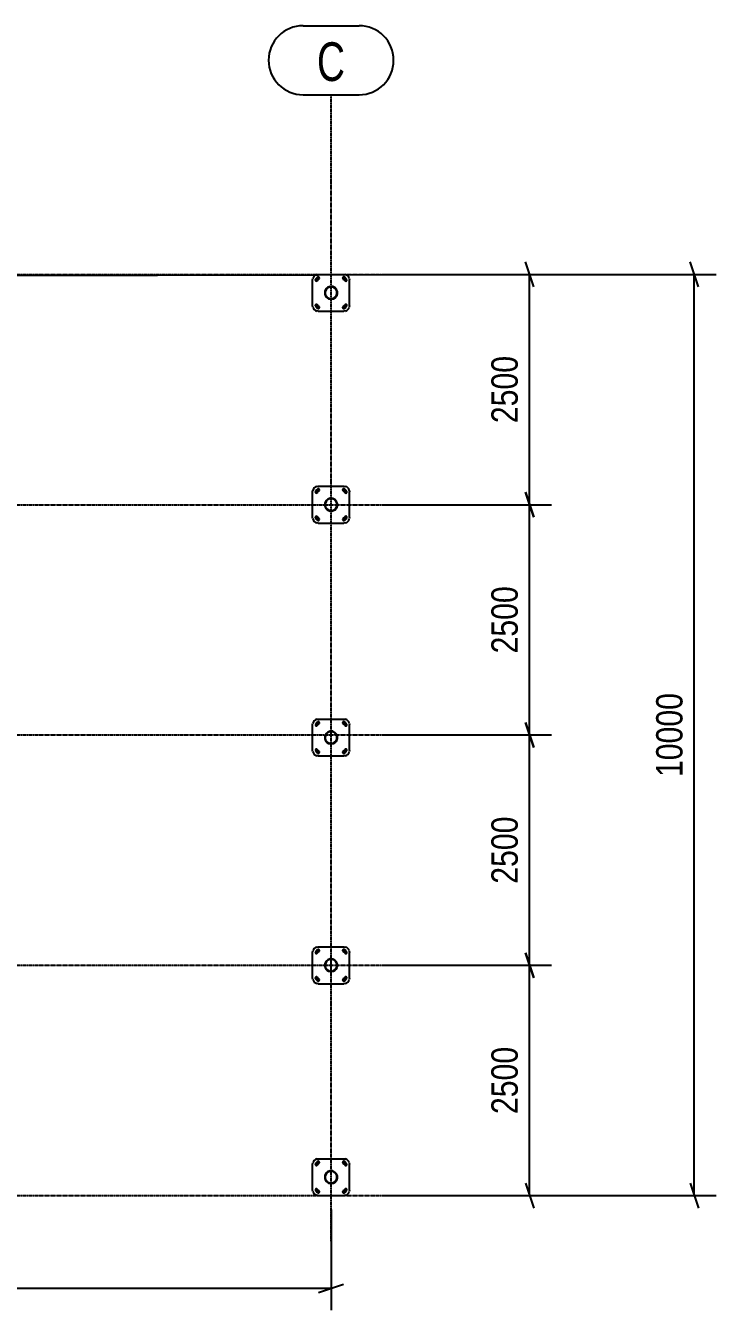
# Model space of a CAD drawing. Header units: millimetres. Extents: x 374 to 117179, y 600 to 17652.
# Drawn here: x 82888 to 90387, y 1538 to 15482 of the extents above; entities that cross this region are included whole.
import ezdxf

# ---------------------------------------------------------------- set-up
doc = ezdxf.new("R2010")
doc.units = ezdxf.units.MM
doc.linetypes.add('DXK_LINE_DOT3', pattern=[5.9187, 2.979, -0.9799, 0.9799, -0.9799])
doc.styles.add('Arial Narrow', font='ARIALN.TTF', dxfattribs={"height": 0.2})
doc.styles.add('romsim', font='', dxfattribs={"height": 0.2})
doc.styles.get('romsim').set_extended_font_data('romsim')

# ---------------------------------------------------------------- blocks, each defined once
blk = doc.blocks.new('Bolt-502061-1519 - 1506')
at = {"color": 7, "linetype": 'Continuous'}
for centre, radius, start, end in [((86054, 3133), 7.25, 18, 198), ((86054, 3133), 7.25, 0, 180), ((86054, 3133), 7.25, 18, 198), ((86054, 3133), 7.25, 0, 180), ((86054, 3133), 7.25, 198, 18), ((86054, 3133), 7.25, 198, 18), ((86054, 3133), 7.25, 180, 0), ((86054, 3133), 7.25, 180, 0), ((86054, 3133), 5, 90, 270), ((86054, 3133), 5, 270, 90), ((86354, 3133), 7.25, 18, 198), ((86354, 3133), 7.25, 0, 180), ((86354, 3133), 7.25, 18, 198), ((86354, 3133), 7.25, 0, 180), ((86354, 3133), 7.25, 198, 18), ((86354, 3133), 7.25, 198, 18), ((86354, 3133), 7.25, 180, 0), ((86354, 3133), 7.25, 180, 0), ((86354, 3133), 5, 90, 270), ((86354, 3133), 5, 270, 90), ((86054, 2833), 7.25, 18, 198), ((86054, 2833), 7.25, 0, 180), ((86054, 2833), 7.25, 18, 198), ((86054, 2833), 7.25, 0, 180), ((86054, 2833), 7.25, 198, 18), ((86054, 2833), 7.25, 198, 18), ((86054, 2833), 7.25, 180, 0), ((86054, 2833), 7.25, 180, 0), ((86054, 2833), 5, 90, 270), ((86054, 2833), 5, 270, 90), ((86354, 2833), 7.25, 18, 198), ((86354, 2833), 7.25, 0, 180), ((86354, 2833), 7.25, 18, 198), ((86354, 2833), 7.25, 0, 180), ((86354, 2833), 7.25, 198, 18), ((86354, 2833), 7.25, 198, 18), ((86354, 2833), 7.25, 180, 0), ((86354, 2833), 7.25, 180, 0), ((86354, 2833), 5, 90, 270), ((86354, 2833), 5, 270, 90)]:
    blk.add_arc(centre, radius, start, end, dxfattribs=at)
blk = doc.blocks.new('Bolt-502061-12976 - 1506')
at = {"color": 7, "linetype": 'Continuous'}
for centre, radius, start, end in [((86054, 5433), 7.25, 18, 198), ((86054, 5433), 7.25, 0, 180), ((86054, 5433), 7.25, 18, 198), ((86054, 5433), 7.25, 0, 180), ((86354, 5433), 7.25, 18, 198), ((86354, 5433), 7.25, 0, 180), ((86354, 5433), 7.25, 18, 198), ((86354, 5433), 7.25, 0, 180), ((86054, 5433), 7.25, 198, 18), ((86054, 5433), 7.25, 198, 18), ((86054, 5433), 7.25, 180, 0), ((86054, 5433), 7.25, 180, 0), ((86054, 5433), 5, 90, 270), ((86054, 5433), 5, 270, 90), ((86354, 5433), 7.25, 198, 18), ((86354, 5433), 7.25, 198, 18), ((86354, 5433), 7.25, 180, 0), ((86354, 5433), 7.25, 180, 0), ((86354, 5433), 5, 90, 270), ((86354, 5433), 5, 270, 90), ((86054, 5133), 7.25, 18, 198), ((86054, 5133), 7.25, 0, 180), ((86054, 5133), 7.25, 18, 198), ((86054, 5133), 7.25, 0, 180), ((86054, 5133), 7.25, 198, 18), ((86054, 5133), 7.25, 198, 18), ((86054, 5133), 7.25, 180, 0), ((86054, 5133), 7.25, 180, 0), ((86054, 5133), 5, 90, 270), ((86054, 5133), 5, 270, 90), ((86354, 5133), 7.25, 18, 198), ((86354, 5133), 7.25, 0, 180), ((86354, 5133), 7.25, 18, 198), ((86354, 5133), 7.25, 0, 180), ((86354, 5133), 7.25, 198, 18), ((86354, 5133), 7.25, 198, 18), ((86354, 5133), 7.25, 180, 0), ((86354, 5133), 7.25, 180, 0), ((86354, 5133), 5, 90, 270), ((86354, 5133), 5, 270, 90)]:
    blk.add_arc(centre, radius, start, end, dxfattribs=at)
blk = doc.blocks.new('Part-502061-1509 - 1506')
at = {"linetype": 'Continuous'}
h = blk.add_hatch(color=96, dxfattribs=at)
h.paths.add_polyline_path([(86274, 2983), (86274, 2993), (86271, 3003), (86268, 3013), (86263, 3021), (86257, 3029), (86250, 3036), (86242, 3042), (86233, 3047), (86224, 3051), (86214, 3053), (86204, 3053), (86194, 3053), (86185, 3051), (86175, 3047), (86167, 3042), (86159, 3036), (86152, 3029), (86146, 3021), (86141, 3013), (86137, 3003), (86135, 2993), (86135, 2983), (86135, 2974), (86137, 2964), (86141, 2954), (86146, 2946), (86152, 2938), (86159, 2931), (86167, 2925), (86175, 2920), (86185, 2916), (86194, 2914), (86204, 2914), (86214, 2914), (86224, 2916), (86233, 2920), (86242, 2925), (86250, 2931), (86257, 2938), (86263, 2946), (86268, 2954), (86271, 2964), (86274, 2974)])
h.paths.add_polyline_path([(86266, 2966), (86262, 2957), (86258, 2949), (86253, 2942), (86246, 2935), (86239, 2930), (86231, 2925), (86222, 2922), (86213, 2920), (86204, 2920), (86195, 2920), (86186, 2922), (86178, 2925), (86170, 2930), (86163, 2935), (86156, 2942), (86151, 2949), (86146, 2957), (86143, 2966), (86141, 2974), (86141, 2983), (86141, 2993), (86143, 3001), (86146, 3010), (86151, 3018), (86156, 3025), (86163, 3032), (86170, 3037), (86178, 3042), (86186, 3045), (86195, 3047), (86204, 3047), (86213, 3047), (86222, 3045), (86231, 3042), (86239, 3037), (86246, 3032), (86253, 3025), (86258, 3018), (86262, 3010), (86266, 3001), (86268, 2993), (86268, 2983), (86268, 2974)])
at = {"color": 7, "linetype": 'Continuous'}
for radius, start, end in [(69.8, 8.1818, 188.1818), (69.8, 188.1818, 8.1818), (63.8, 351.8182, 171.8182), (63.8, 171.8182, 351.8182)]:
    blk.add_arc((86204, 2983), radius, start, end, dxfattribs=at)
blk = doc.blocks.new('Part-502061-1518 - 1506')
at = {"color": 7, "linetype": 'Continuous'}
for p, q in [((86004, 3123), (86006, 3139)), ((86004, 2843), (86004, 3123)), ((86033, 3126), (86032, 3123)), ((86034, 3128), (86033, 3126)), ((86040, 3136), (86034, 3128)), ((86046, 3142), (86040, 3136)), ((86052, 3148), (86046, 3142)), ((86049, 3181), (86064, 3183)), ((86051, 3111), (86053, 3113)), ((86060, 3154), (86052, 3148)), ((86053, 3113), (86055, 3115)), ((86055, 3115), (86059, 3120)), ((86059, 3120), (86063, 3125)), ((86062, 3155), (86060, 3154)), ((86065, 3155), (86062, 3155)), ((86063, 3125), (86068, 3129)), ((86064, 3183), (86344, 3183)), ((86068, 3129), (86073, 3132)), ((86073, 3132), (86075, 3134)), ((86075, 3134), (86077, 3137)), ((86332, 3137), (86333, 3134)), ((86333, 3134), (86336, 3132)), ((86336, 3132), (86341, 3129)), ((86341, 3129), (86346, 3125)), ((86344, 3183), (86360, 3181)), ((86347, 3155), (86344, 3155)), ((86346, 3125), (86350, 3120)), ((86349, 3154), (86347, 3155)), ((86357, 3148), (86349, 3154)), ((86350, 3120), (86353, 3115)), ((86353, 3115), (86355, 3113)), ((86355, 3113), (86358, 3111)), ((86363, 3142), (86357, 3148)), ((86369, 3136), (86363, 3142)), ((86374, 3128), (86369, 3136)), ((86376, 3126), (86374, 3128)), ((86376, 3123), (86376, 3126)), ((86402, 3139), (86404, 3123)), ((86404, 2843), (86404, 3123)), ((86006, 2828), (86004, 2843)), ((86032, 2844), (86033, 2841)), ((86033, 2841), (86034, 2839)), ((86034, 2839), (86040, 2831)), ((86040, 2831), (86046, 2825)), ((86046, 2825), (86052, 2819)), ((86053, 2854), (86051, 2856)), ((86052, 2819), (86060, 2813)), ((86055, 2852), (86053, 2854)), ((86059, 2847), (86055, 2852)), ((86063, 2842), (86059, 2847)), ((86060, 2813), (86062, 2812)), ((86062, 2812), (86065, 2812)), ((86068, 2838), (86063, 2842)), ((86073, 2835), (86068, 2838)), ((86075, 2833), (86073, 2835)), ((86077, 2830), (86075, 2833)), ((86333, 2833), (86332, 2830)), ((86336, 2835), (86333, 2833)), ((86341, 2838), (86336, 2835)), ((86346, 2842), (86341, 2838)), ((86344, 2812), (86347, 2812)), ((86350, 2847), (86346, 2842)), ((86347, 2812), (86349, 2813)), ((86349, 2813), (86357, 2819)), ((86353, 2852), (86350, 2847)), ((86355, 2854), (86353, 2852)), ((86358, 2856), (86355, 2854)), ((86357, 2819), (86363, 2825)), ((86363, 2825), (86369, 2831)), ((86369, 2831), (86374, 2839)), ((86374, 2839), (86376, 2841)), ((86376, 2841), (86376, 2844)), ((86404, 2843), (86402, 2828)), ((86064, 2783), (86049, 2786)), ((86064, 2783), (86344, 2783)), ((86360, 2786), (86344, 2783))]:
    blk.add_line(p, q, dxfattribs=at)
for centre, radius, start, end in [((86064, 3123), 60, 105, 165), ((86045, 3122), 12.5, 174.9991, 299.7726), ((86066, 3143), 12.5, 330.2274, 95.0009), ((86342, 3143), 12.5, 84.9991, 209.7726), ((86364, 3122), 12.5, 240.2274, 5.0009), ((86344, 3123), 60, 15, 75), ((86064, 2843), 60, 195, 255), ((86045, 2845), 12.5, 60.2274, 185.0009), ((86066, 2824), 12.5, 264.9991, 29.7726), ((86342, 2824), 12.5, 150.2274, 275.0009), ((86364, 2845), 12.5, 354.9991, 119.7726), ((86344, 2843), 60, 285, 345)]:
    blk.add_arc(centre, radius, start, end, dxfattribs=at)
blk = doc.blocks.new('Part-502061-1510 - 1506')
at = {"linetype": 'Continuous'}
h = blk.add_hatch(color=96, dxfattribs=at)
h.paths.add_polyline_path([(86274, 7755), (86274, 7765), (86271, 7775), (86268, 7785), (86263, 7793), (86257, 7801), (86250, 7808), (86242, 7814), (86233, 7819), (86224, 7823), (86214, 7825), (86204, 7825), (86194, 7825), (86185, 7823), (86175, 7819), (86167, 7814), (86159, 7808), (86152, 7801), (86146, 7793), (86141, 7785), (86137, 7775), (86135, 7765), (86135, 7755), (86135, 7746), (86137, 7736), (86141, 7726), (86146, 7718), (86152, 7710), (86159, 7703), (86167, 7697), (86175, 7692), (86185, 7688), (86194, 7686), (86204, 7686), (86214, 7686), (86224, 7688), (86233, 7692), (86242, 7697), (86250, 7703), (86257, 7710), (86263, 7718), (86268, 7726), (86271, 7736), (86274, 7746)])
h.paths.add_polyline_path([(86266, 7738), (86262, 7729), (86258, 7721), (86253, 7714), (86246, 7707), (86239, 7702), (86231, 7697), (86222, 7694), (86213, 7692), (86204, 7692), (86195, 7692), (86186, 7694), (86178, 7697), (86170, 7702), (86163, 7707), (86156, 7714), (86151, 7721), (86146, 7729), (86143, 7738), (86141, 7746), (86141, 7755), (86141, 7765), (86143, 7773), (86146, 7782), (86151, 7790), (86156, 7797), (86163, 7804), (86170, 7809), (86178, 7814), (86186, 7817), (86195, 7819), (86204, 7819), (86213, 7819), (86222, 7817), (86231, 7814), (86239, 7809), (86246, 7804), (86253, 7797), (86258, 7790), (86262, 7782), (86266, 7773), (86268, 7765), (86268, 7755), (86268, 7746)])
at = {"color": 7, "linetype": 'Continuous'}
for radius, start, end in [(69.8, 8.1818, 188.1818), (63.8, 351.8182, 171.8182), (69.8, 188.1818, 8.1818), (63.8, 171.8182, 351.8182)]:
    blk.add_arc((86204, 7755), radius, start, end, dxfattribs=at)
blk = doc.blocks.new('Part-502061-12973 - 1506')
at = {"linetype": 'Continuous'}
h = blk.add_hatch(color=96, dxfattribs=at)
h.paths.add_polyline_path([(86274, 5283), (86274, 5293), (86271, 5303), (86268, 5313), (86263, 5321), (86257, 5329), (86250, 5336), (86242, 5342), (86233, 5347), (86224, 5351), (86214, 5353), (86204, 5353), (86194, 5353), (86185, 5351), (86175, 5347), (86167, 5342), (86159, 5336), (86152, 5329), (86146, 5321), (86141, 5313), (86137, 5303), (86135, 5293), (86135, 5283), (86135, 5274), (86137, 5264), (86141, 5254), (86146, 5246), (86152, 5238), (86159, 5231), (86167, 5225), (86175, 5220), (86185, 5216), (86194, 5214), (86204, 5214), (86214, 5214), (86224, 5216), (86233, 5220), (86242, 5225), (86250, 5231), (86257, 5238), (86263, 5246), (86268, 5254), (86271, 5264), (86274, 5274)])
h.paths.add_polyline_path([(86266, 5266), (86262, 5257), (86258, 5249), (86253, 5242), (86246, 5235), (86239, 5230), (86231, 5225), (86222, 5222), (86213, 5220), (86204, 5220), (86195, 5220), (86186, 5222), (86178, 5225), (86170, 5230), (86163, 5235), (86156, 5242), (86151, 5249), (86146, 5257), (86143, 5266), (86141, 5274), (86141, 5283), (86141, 5293), (86143, 5301), (86146, 5310), (86151, 5318), (86156, 5325), (86163, 5332), (86170, 5337), (86178, 5342), (86186, 5345), (86195, 5347), (86204, 5347), (86213, 5347), (86222, 5345), (86231, 5342), (86239, 5337), (86246, 5332), (86253, 5325), (86258, 5318), (86262, 5310), (86266, 5301), (86268, 5293), (86268, 5283), (86268, 5274)])
at = {"color": 7, "linetype": 'Continuous'}
for radius, start, end in [(69.8, 8.1818, 188.1818), (63.8, 351.8182, 171.8182), (69.8, 188.1818, 8.1818), (63.8, 171.8182, 351.8182)]:
    blk.add_arc((86204, 5283), radius, start, end, dxfattribs=at)
blk = doc.blocks.new('GridLine-502061-1537 - 1506')
at = {"color": 246, "linetype": 'Continuous'}
for p, q in [((72137, 5658), (72729, 5658)), ((72137, 4908), (72729, 4908))]:
    blk.add_line(p, q, dxfattribs=at)
at = {"color": 246, "linetype": 'DXK_LINE_DOT3'}
blk.add_line((73104, 5283), (87104, 5283), dxfattribs=at)
at = {"color": 246, "linetype": 'Continuous'}
for centre, start, end in [((72137, 5283), 90, 270), ((72729, 5283), 270, 90)]:
    blk.add_arc(centre, 375, start, end, dxfattribs=at)
at = {"color": 136, "linetype": 'Continuous', "style": 'romsim', "width": 0.75}
blk.add_text('2', height=420, dxfattribs=at).set_placement((72287, 5058))
blk = doc.blocks.new('Part-502061-1521 - 1506')
at = {"color": 7, "linetype": 'Continuous'}
for p, q in [((86049, 7953), (86064, 7955)), ((86064, 7955), (86344, 7955)), ((86344, 7955), (86360, 7953)), ((86004, 7895), (86006, 7911)), ((86004, 7615), (86004, 7895)), ((86033, 7898), (86032, 7895)), ((86034, 7900), (86033, 7898)), ((86040, 7908), (86034, 7900)), ((86046, 7914), (86040, 7908)), ((86052, 7920), (86046, 7914)), ((86051, 7883), (86053, 7885)), ((86060, 7926), (86052, 7920)), ((86053, 7885), (86055, 7887)), ((86055, 7887), (86059, 7892)), ((86059, 7892), (86063, 7897)), ((86062, 7927), (86060, 7926)), ((86065, 7927), (86062, 7927)), ((86063, 7897), (86068, 7901)), ((86068, 7901), (86073, 7904)), ((86073, 7904), (86075, 7906)), ((86075, 7906), (86077, 7909)), ((86332, 7909), (86333, 7906)), ((86333, 7906), (86336, 7904)), ((86336, 7904), (86341, 7901)), ((86341, 7901), (86346, 7897)), ((86347, 7927), (86344, 7927)), ((86346, 7897), (86350, 7892)), ((86349, 7926), (86347, 7927)), ((86357, 7920), (86349, 7926)), ((86350, 7892), (86353, 7887)), ((86353, 7887), (86355, 7885)), ((86355, 7885), (86358, 7883)), ((86363, 7914), (86357, 7920)), ((86369, 7908), (86363, 7914)), ((86374, 7900), (86369, 7908)), ((86376, 7898), (86374, 7900)), ((86376, 7895), (86376, 7898)), ((86402, 7911), (86404, 7895)), ((86404, 7615), (86404, 7895)), ((86006, 7600), (86004, 7615)), ((86032, 7616), (86033, 7613)), ((86033, 7613), (86034, 7611)), ((86034, 7611), (86040, 7603)), ((86040, 7603), (86046, 7597)), ((86046, 7597), (86052, 7591)), ((86064, 7555), (86049, 7558)), ((86053, 7626), (86051, 7628)), ((86052, 7591), (86060, 7585)), ((86055, 7624), (86053, 7626)), ((86059, 7619), (86055, 7624)), ((86063, 7614), (86059, 7619)), ((86060, 7585), (86062, 7584)), ((86062, 7584), (86065, 7584)), ((86068, 7610), (86063, 7614)), ((86064, 7555), (86344, 7555)), ((86073, 7607), (86068, 7610)), ((86075, 7605), (86073, 7607)), ((86077, 7602), (86075, 7605)), ((86333, 7605), (86332, 7602)), ((86336, 7607), (86333, 7605)), ((86341, 7610), (86336, 7607)), ((86346, 7614), (86341, 7610)), ((86344, 7584), (86347, 7584)), ((86360, 7558), (86344, 7555)), ((86350, 7619), (86346, 7614)), ((86347, 7584), (86349, 7585)), ((86349, 7585), (86357, 7591)), ((86353, 7624), (86350, 7619)), ((86355, 7626), (86353, 7624)), ((86358, 7628), (86355, 7626)), ((86357, 7591), (86363, 7597)), ((86363, 7597), (86369, 7603)), ((86369, 7603), (86374, 7611)), ((86374, 7611), (86376, 7613)), ((86376, 7613), (86376, 7616)), ((86404, 7615), (86402, 7600))]:
    blk.add_line(p, q, dxfattribs=at)
for centre, radius, start, end in [((86064, 7895), 60, 105, 165), ((86344, 7895), 60, 15, 75), ((86045, 7894), 12.5, 174.9991, 299.7726), ((86066, 7915), 12.5, 330.2274, 95.0009), ((86342, 7915), 12.5, 84.9991, 209.7726), ((86364, 7894), 12.5, 240.2274, 5.0009), ((86064, 7615), 60, 195, 255), ((86045, 7617), 12.5, 60.2274, 185.0009), ((86066, 7596), 12.5, 264.9991, 29.7726), ((86342, 7596), 12.5, 150.2274, 275.0009), ((86364, 7617), 12.5, 354.9991, 119.7726), ((86344, 7615), 60, 285, 345)]:
    blk.add_arc(centre, radius, start, end, dxfattribs=at)
blk = doc.blocks.new('Part-502061-12979 - 1506')
at = {"color": 7, "linetype": 'Continuous'}
for p, q in [((86049, 10481), (86064, 10483)), ((86064, 10483), (86344, 10483)), ((86344, 10483), (86360, 10481)), ((86004, 10423), (86006, 10439)), ((86004, 10143), (86004, 10423)), ((86033, 10426), (86032, 10423)), ((86034, 10428), (86033, 10426)), ((86040, 10436), (86034, 10428)), ((86046, 10442), (86040, 10436)), ((86052, 10448), (86046, 10442)), ((86051, 10411), (86053, 10413)), ((86060, 10454), (86052, 10448)), ((86053, 10413), (86055, 10415)), ((86055, 10415), (86059, 10420)), ((86059, 10420), (86063, 10425)), ((86062, 10455), (86060, 10454)), ((86065, 10455), (86062, 10455)), ((86063, 10425), (86068, 10429)), ((86068, 10429), (86073, 10432)), ((86073, 10432), (86075, 10434)), ((86075, 10434), (86077, 10437)), ((86332, 10437), (86333, 10434)), ((86333, 10434), (86336, 10432)), ((86336, 10432), (86341, 10429)), ((86341, 10429), (86346, 10425)), ((86347, 10455), (86344, 10455)), ((86346, 10425), (86350, 10420)), ((86349, 10454), (86347, 10455)), ((86357, 10448), (86349, 10454)), ((86350, 10420), (86353, 10415)), ((86353, 10415), (86355, 10413)), ((86355, 10413), (86358, 10411)), ((86363, 10442), (86357, 10448)), ((86369, 10436), (86363, 10442)), ((86374, 10428), (86369, 10436)), ((86376, 10426), (86374, 10428)), ((86376, 10423), (86376, 10426)), ((86402, 10439), (86404, 10423)), ((86404, 10143), (86404, 10423)), ((86006, 10128), (86004, 10143)), ((86032, 10144), (86033, 10141)), ((86033, 10141), (86034, 10139)), ((86034, 10139), (86040, 10131)), ((86040, 10131), (86046, 10125)), ((86046, 10125), (86052, 10119)), ((86064, 10083), (86049, 10086)), ((86053, 10154), (86051, 10156)), ((86052, 10119), (86060, 10113)), ((86055, 10152), (86053, 10154)), ((86059, 10147), (86055, 10152)), ((86063, 10142), (86059, 10147)), ((86060, 10113), (86062, 10112)), ((86062, 10112), (86065, 10112)), ((86068, 10138), (86063, 10142)), ((86064, 10083), (86344, 10083)), ((86073, 10135), (86068, 10138)), ((86075, 10133), (86073, 10135)), ((86077, 10130), (86075, 10133)), ((86333, 10133), (86332, 10130)), ((86336, 10135), (86333, 10133)), ((86341, 10138), (86336, 10135)), ((86346, 10142), (86341, 10138)), ((86344, 10112), (86347, 10112)), ((86360, 10086), (86344, 10083)), ((86350, 10147), (86346, 10142)), ((86347, 10112), (86349, 10113)), ((86349, 10113), (86357, 10119)), ((86353, 10152), (86350, 10147)), ((86355, 10154), (86353, 10152)), ((86358, 10156), (86355, 10154)), ((86357, 10119), (86363, 10125)), ((86363, 10125), (86369, 10131)), ((86369, 10131), (86374, 10139)), ((86374, 10139), (86376, 10141)), ((86376, 10141), (86376, 10144)), ((86404, 10143), (86402, 10128))]:
    blk.add_line(p, q, dxfattribs=at)
for centre, radius, start, end in [((86064, 10423), 60, 105, 165), ((86344, 10423), 60, 15, 75), ((86045, 10422), 12.5, 174.9991, 299.7726), ((86066, 10443), 12.5, 330.2274, 95.0009), ((86342, 10443), 12.5, 84.9991, 209.7726), ((86364, 10422), 12.5, 240.2274, 5.0009), ((86064, 10143), 60, 195, 255), ((86045, 10145), 12.5, 60.2274, 185.0009), ((86066, 10124), 12.5, 264.9991, 29.7726), ((86342, 10124), 12.5, 150.2274, 275.0009), ((86364, 10145), 12.5, 354.9991, 119.7726), ((86344, 10143), 60, 285, 345)]:
    blk.add_arc(centre, radius, start, end, dxfattribs=at)
blk = doc.blocks.new('Bolt-502061-1522 - 1506')
at = {"color": 7, "linetype": 'Continuous'}
for centre, radius, start, end in [((86054, 7905), 7.25, 18, 198), ((86054, 7905), 7.25, 0, 180), ((86054, 7905), 7.25, 18, 198), ((86054, 7905), 7.25, 0, 180), ((86054, 7905), 7.25, 198, 18), ((86054, 7905), 7.25, 198, 18), ((86054, 7905), 7.25, 180, 0), ((86054, 7905), 7.25, 180, 0), ((86054, 7905), 5, 90, 270), ((86054, 7905), 5, 270, 90), ((86354, 7905), 7.25, 18, 198), ((86354, 7905), 7.25, 0, 180), ((86354, 7905), 7.25, 18, 198), ((86354, 7905), 7.25, 0, 180), ((86354, 7905), 7.25, 198, 18), ((86354, 7905), 7.25, 198, 18), ((86354, 7905), 7.25, 180, 0), ((86354, 7905), 7.25, 180, 0), ((86354, 7905), 5, 90, 270), ((86354, 7905), 5, 270, 90), ((86054, 7605), 7.25, 18, 198), ((86054, 7605), 7.25, 0, 180), ((86054, 7605), 7.25, 18, 198), ((86054, 7605), 7.25, 0, 180), ((86054, 7605), 7.25, 198, 18), ((86054, 7605), 7.25, 198, 18), ((86054, 7605), 7.25, 180, 0), ((86054, 7605), 7.25, 180, 0), ((86054, 7605), 5, 90, 270), ((86054, 7605), 5, 270, 90), ((86354, 7605), 7.25, 18, 198), ((86354, 7605), 7.25, 0, 180), ((86354, 7605), 7.25, 18, 198), ((86354, 7605), 7.25, 0, 180), ((86354, 7605), 7.25, 198, 18), ((86354, 7605), 7.25, 198, 18), ((86354, 7605), 7.25, 180, 0), ((86354, 7605), 7.25, 180, 0), ((86354, 7605), 5, 90, 270), ((86354, 7605), 5, 270, 90)]:
    blk.add_arc(centre, radius, start, end, dxfattribs=at)
blk = doc.blocks.new('Part-502061-1524 - 1506')
at = {"linetype": 'Continuous'}
h = blk.add_hatch(color=96, dxfattribs=at)
h.paths.add_polyline_path([(86274, 12583), (86274, 12593), (86271, 12603), (86268, 12613), (86263, 12621), (86257, 12629), (86250, 12636), (86242, 12642), (86233, 12647), (86224, 12651), (86214, 12653), (86204, 12653), (86194, 12653), (86185, 12651), (86175, 12647), (86167, 12642), (86159, 12636), (86152, 12629), (86146, 12621), (86141, 12613), (86137, 12603), (86135, 12593), (86135, 12583), (86135, 12574), (86137, 12564), (86141, 12554), (86146, 12546), (86152, 12538), (86159, 12531), (86167, 12525), (86175, 12520), (86185, 12516), (86194, 12514), (86204, 12514), (86214, 12514), (86224, 12516), (86233, 12520), (86242, 12525), (86250, 12531), (86257, 12538), (86263, 12546), (86268, 12554), (86271, 12564), (86274, 12574)])
h.paths.add_polyline_path([(86266, 12566), (86262, 12557), (86258, 12549), (86253, 12542), (86246, 12535), (86239, 12530), (86231, 12525), (86222, 12522), (86213, 12520), (86204, 12520), (86195, 12520), (86186, 12522), (86178, 12525), (86170, 12530), (86163, 12535), (86156, 12542), (86151, 12549), (86146, 12557), (86143, 12566), (86141, 12574), (86141, 12583), (86141, 12593), (86143, 12601), (86146, 12610), (86151, 12618), (86156, 12625), (86163, 12632), (86170, 12637), (86178, 12642), (86186, 12645), (86195, 12647), (86204, 12647), (86213, 12647), (86222, 12645), (86231, 12642), (86239, 12637), (86246, 12632), (86253, 12625), (86258, 12618), (86262, 12610), (86266, 12601), (86268, 12593), (86268, 12583), (86268, 12574)])
at = {"color": 7, "linetype": 'Continuous'}
for radius, start, end in [(69.8, 8.1818, 188.1818), (69.8, 188.1818, 8.1818), (63.8, 351.8182, 171.8182), (63.8, 171.8182, 351.8182)]:
    blk.add_arc((86204, 12583), radius, start, end, dxfattribs=at)
blk = doc.blocks.new('Bolt-502061-12980 - 1506')
at = {"color": 7, "linetype": 'Continuous'}
for centre, radius, start, end in [((86054, 10433), 7.25, 18, 198), ((86054, 10433), 7.25, 0, 180), ((86054, 10433), 7.25, 18, 198), ((86054, 10433), 7.25, 0, 180), ((86054, 10433), 7.25, 198, 18), ((86054, 10433), 7.25, 198, 18), ((86054, 10433), 7.25, 180, 0), ((86054, 10433), 7.25, 180, 0), ((86054, 10433), 5, 90, 270), ((86054, 10433), 5, 270, 90), ((86354, 10433), 7.25, 18, 198), ((86354, 10433), 7.25, 0, 180), ((86354, 10433), 7.25, 18, 198), ((86354, 10433), 7.25, 0, 180), ((86354, 10433), 7.25, 198, 18), ((86354, 10433), 7.25, 198, 18), ((86354, 10433), 7.25, 180, 0), ((86354, 10433), 7.25, 180, 0), ((86354, 10433), 5, 90, 270), ((86354, 10433), 5, 270, 90), ((86054, 10133), 7.25, 18, 198), ((86054, 10133), 7.25, 0, 180), ((86054, 10133), 7.25, 18, 198), ((86054, 10133), 7.25, 0, 180), ((86054, 10133), 7.25, 198, 18), ((86054, 10133), 7.25, 198, 18), ((86054, 10133), 7.25, 180, 0), ((86054, 10133), 7.25, 180, 0), ((86054, 10133), 5, 90, 270), ((86054, 10133), 5, 270, 90), ((86354, 10133), 7.25, 18, 198), ((86354, 10133), 7.25, 0, 180), ((86354, 10133), 7.25, 18, 198), ((86354, 10133), 7.25, 0, 180), ((86354, 10133), 7.25, 198, 18), ((86354, 10133), 7.25, 198, 18), ((86354, 10133), 7.25, 180, 0), ((86354, 10133), 7.25, 180, 0), ((86354, 10133), 5, 90, 270), ((86354, 10133), 5, 270, 90)]:
    blk.add_arc(centre, radius, start, end, dxfattribs=at)
blk = doc.blocks.new('Part-502061-1529 - 1506')
at = {"color": 7, "linetype": 'Continuous'}
for p, q in [((86004, 12723), (86006, 12739)), ((86004, 12443), (86004, 12723)), ((86033, 12726), (86032, 12723)), ((86034, 12728), (86033, 12726)), ((86040, 12736), (86034, 12728)), ((86046, 12742), (86040, 12736)), ((86052, 12748), (86046, 12742)), ((86049, 12781), (86064, 12783)), ((86051, 12711), (86053, 12713)), ((86060, 12754), (86052, 12748)), ((86053, 12713), (86055, 12715)), ((86055, 12715), (86059, 12720)), ((86059, 12720), (86063, 12725)), ((86062, 12755), (86060, 12754)), ((86065, 12755), (86062, 12755)), ((86063, 12725), (86068, 12729)), ((86064, 12783), (86344, 12783)), ((86068, 12729), (86073, 12732)), ((86073, 12732), (86075, 12734)), ((86075, 12734), (86077, 12737)), ((86332, 12737), (86333, 12734)), ((86333, 12734), (86336, 12732)), ((86336, 12732), (86341, 12729)), ((86341, 12729), (86346, 12725)), ((86344, 12783), (86360, 12781)), ((86347, 12755), (86344, 12755)), ((86346, 12725), (86350, 12720)), ((86349, 12754), (86347, 12755)), ((86357, 12748), (86349, 12754)), ((86350, 12720), (86353, 12715)), ((86353, 12715), (86355, 12713)), ((86355, 12713), (86358, 12711)), ((86363, 12742), (86357, 12748)), ((86369, 12736), (86363, 12742)), ((86374, 12728), (86369, 12736)), ((86376, 12726), (86374, 12728)), ((86376, 12723), (86376, 12726)), ((86402, 12739), (86404, 12723)), ((86404, 12443), (86404, 12723)), ((86006, 12428), (86004, 12443)), ((86032, 12444), (86033, 12441)), ((86033, 12441), (86034, 12439)), ((86034, 12439), (86040, 12431)), ((86040, 12431), (86046, 12425)), ((86046, 12425), (86052, 12419)), ((86053, 12454), (86051, 12456)), ((86052, 12419), (86060, 12413)), ((86055, 12452), (86053, 12454)), ((86059, 12447), (86055, 12452)), ((86063, 12442), (86059, 12447)), ((86060, 12413), (86062, 12412)), ((86062, 12412), (86065, 12412)), ((86068, 12438), (86063, 12442)), ((86073, 12435), (86068, 12438)), ((86075, 12433), (86073, 12435)), ((86077, 12430), (86075, 12433)), ((86333, 12433), (86332, 12430)), ((86336, 12435), (86333, 12433)), ((86341, 12438), (86336, 12435)), ((86346, 12442), (86341, 12438)), ((86344, 12412), (86347, 12412)), ((86350, 12447), (86346, 12442)), ((86347, 12412), (86349, 12413)), ((86349, 12413), (86357, 12419)), ((86353, 12452), (86350, 12447)), ((86355, 12454), (86353, 12452)), ((86358, 12456), (86355, 12454)), ((86357, 12419), (86363, 12425)), ((86363, 12425), (86369, 12431)), ((86369, 12431), (86374, 12439)), ((86374, 12439), (86376, 12441)), ((86376, 12441), (86376, 12444)), ((86404, 12443), (86402, 12428)), ((86064, 12383), (86049, 12386)), ((86064, 12383), (86344, 12383)), ((86360, 12386), (86344, 12383))]:
    blk.add_line(p, q, dxfattribs=at)
for centre, radius, start, end in [((86064, 12723), 60, 105, 165), ((86045, 12722), 12.5, 174.9991, 299.7726), ((86066, 12743), 12.5, 330.2274, 95.0009), ((86342, 12743), 12.5, 84.9991, 209.7726), ((86364, 12722), 12.5, 240.2274, 5.0009), ((86344, 12723), 60, 15, 75), ((86064, 12443), 60, 195, 255), ((86045, 12445), 12.5, 60.2274, 185.0009), ((86066, 12424), 12.5, 264.9991, 29.7726), ((86342, 12424), 12.5, 150.2274, 275.0009), ((86364, 12445), 12.5, 354.9991, 119.7726), ((86344, 12443), 60, 285, 345)]:
    blk.add_arc(centre, radius, start, end, dxfattribs=at)
blk = doc.blocks.new('Bolt-502061-1530 - 1506')
at = {"color": 7, "linetype": 'Continuous'}
for centre, radius, start, end in [((86054, 12733), 7.25, 18, 198), ((86054, 12733), 7.25, 0, 180), ((86054, 12733), 7.25, 18, 198), ((86054, 12733), 7.25, 0, 180), ((86054, 12733), 7.25, 198, 18), ((86054, 12733), 7.25, 198, 18), ((86054, 12733), 7.25, 180, 0), ((86054, 12733), 7.25, 180, 0), ((86054, 12733), 5, 90, 270), ((86054, 12733), 5, 270, 90), ((86354, 12733), 7.25, 18, 198), ((86354, 12733), 7.25, 0, 180), ((86354, 12733), 7.25, 18, 198), ((86354, 12733), 7.25, 0, 180), ((86354, 12733), 7.25, 198, 18), ((86354, 12733), 7.25, 198, 18), ((86354, 12733), 7.25, 180, 0), ((86354, 12733), 7.25, 180, 0), ((86354, 12733), 5, 90, 270), ((86354, 12733), 5, 270, 90), ((86054, 12433), 7.25, 18, 198), ((86054, 12433), 7.25, 0, 180), ((86054, 12433), 7.25, 18, 198), ((86054, 12433), 7.25, 0, 180), ((86054, 12433), 7.25, 198, 18), ((86054, 12433), 7.25, 198, 18), ((86054, 12433), 7.25, 180, 0), ((86054, 12433), 7.25, 180, 0), ((86054, 12433), 5, 90, 270), ((86054, 12433), 5, 270, 90), ((86354, 12433), 7.25, 18, 198), ((86354, 12433), 7.25, 0, 180), ((86354, 12433), 7.25, 18, 198), ((86354, 12433), 7.25, 0, 180), ((86354, 12433), 7.25, 198, 18), ((86354, 12433), 7.25, 198, 18), ((86354, 12433), 7.25, 180, 0), ((86354, 12433), 7.25, 180, 0), ((86354, 12433), 5, 90, 270), ((86354, 12433), 5, 270, 90)]:
    blk.add_arc(centre, radius, start, end, dxfattribs=at)
blk = doc.blocks.new('GridLine-502061-1534 - 1506')
at = {"color": 246, "linetype": 'Continuous'}
for p, q in [((85901, 15482), (86508, 15482)), ((85901, 14732), (86508, 14732))]:
    blk.add_line(p, q, dxfattribs=at)
at = {"color": 246, "linetype": 'DXK_LINE_DOT3'}
blk.add_line((86204, 2283), (86204, 14732), dxfattribs=at)
at = {"color": 246, "linetype": 'Continuous'}
for centre, start, end in [((85901, 15107), 90, 270), ((86508, 15107), 270, 90)]:
    blk.add_arc(centre, 375, start, end, dxfattribs=at)
at = {"color": 136, "linetype": 'Continuous', "style": 'romsim', "width": 0.75}
blk.add_text('C', height=420, dxfattribs=at).set_placement((86051, 14882))
blk = doc.blocks.new('GridLine-502061-1536 - 1506')
at = {"color": 246, "linetype": 'Continuous'}
for p, q in [((72137, 3158), (72729, 3158)), ((72137, 2408), (72729, 2408))]:
    blk.add_line(p, q, dxfattribs=at)
at = {"color": 246, "linetype": 'DXK_LINE_DOT3'}
blk.add_line((73104, 2783), (87104, 2783), dxfattribs=at)
at = {"color": 246, "linetype": 'Continuous'}
for centre, start, end in [((72137, 2783), 90, 270), ((72729, 2783), 270, 90)]:
    blk.add_arc(centre, 375, start, end, dxfattribs=at)
at = {"color": 136, "linetype": 'Continuous', "style": 'romsim', "width": 0.75}
blk.add_text('1', height=420, dxfattribs=at).set_placement((72287, 2558))
blk = doc.blocks.new('GridLine-502061-1538 - 1506')
at = {"color": 246, "linetype": 'Continuous'}
for p, q in [((72137, 8158), (72729, 8158)), ((72137, 7408), (72729, 7408))]:
    blk.add_line(p, q, dxfattribs=at)
at = {"color": 246, "linetype": 'DXK_LINE_DOT3'}
blk.add_line((73104, 7783), (87104, 7783), dxfattribs=at)
at = {"color": 246, "linetype": 'Continuous'}
for centre, start, end in [((72137, 7783), 90, 270), ((72729, 7783), 270, 90)]:
    blk.add_arc(centre, 375, start, end, dxfattribs=at)
at = {"color": 136, "linetype": 'Continuous', "style": 'romsim', "width": 0.75}
blk.add_text('3', height=420, dxfattribs=at).set_placement((72287, 7558))
blk = doc.blocks.new('GridLine-502061-1539 - 1506')
at = {"color": 246, "linetype": 'Continuous'}
for p, q in [((72137, 10658), (72729, 10658)), ((72137, 9908), (72729, 9908))]:
    blk.add_line(p, q, dxfattribs=at)
at = {"color": 246, "linetype": 'DXK_LINE_DOT3'}
blk.add_line((73104, 10283), (87104, 10283), dxfattribs=at)
at = {"color": 246, "linetype": 'Continuous'}
for centre, start, end in [((72137, 10283), 90, 270), ((72729, 10283), 270, 90)]:
    blk.add_arc(centre, 375, start, end, dxfattribs=at)
at = {"color": 136, "linetype": 'Continuous', "style": 'romsim', "width": 0.75}
blk.add_text('4', height=420, dxfattribs=at).set_placement((72287, 10058))
blk = doc.blocks.new('GridLine-502061-1540 - 1506')
at = {"color": 246, "linetype": 'Continuous'}
for p, q in [((72137, 13158), (72729, 13158)), ((72137, 12408), (72729, 12408))]:
    blk.add_line(p, q, dxfattribs=at)
at = {"color": 246, "linetype": 'DXK_LINE_DOT3'}
blk.add_line((73104, 12783), (87104, 12783), dxfattribs=at)
at = {"color": 246, "linetype": 'Continuous'}
for centre, start, end in [((72137, 12783), 90, 270), ((72729, 12783), 270, 90)]:
    blk.add_arc(centre, 375, start, end, dxfattribs=at)
at = {"color": 136, "linetype": 'Continuous', "style": 'romsim', "width": 0.75}
blk.add_text('5', height=420, dxfattribs=at).set_placement((72287, 12558))
blk = doc.blocks.new('Part-502061-12975 - 1506')
at = {"color": 7, "linetype": 'Continuous'}
for p, q in [((86004, 5423), (86006, 5439)), ((86046, 5442), (86040, 5436)), ((86052, 5448), (86046, 5442)), ((86049, 5481), (86064, 5483)), ((86060, 5454), (86052, 5448)), ((86062, 5455), (86060, 5454)), ((86065, 5455), (86062, 5455)), ((86064, 5483), (86344, 5483)), ((86344, 5483), (86360, 5481)), ((86347, 5455), (86344, 5455)), ((86349, 5454), (86347, 5455)), ((86357, 5448), (86349, 5454)), ((86363, 5442), (86357, 5448)), ((86369, 5436), (86363, 5442)), ((86402, 5439), (86404, 5423)), ((86004, 5143), (86004, 5423)), ((86033, 5426), (86032, 5423)), ((86034, 5428), (86033, 5426)), ((86040, 5436), (86034, 5428)), ((86051, 5411), (86053, 5413)), ((86053, 5413), (86055, 5415)), ((86055, 5415), (86059, 5420)), ((86059, 5420), (86063, 5425)), ((86063, 5425), (86068, 5429)), ((86068, 5429), (86073, 5432)), ((86073, 5432), (86075, 5434)), ((86075, 5434), (86077, 5437)), ((86332, 5437), (86333, 5434)), ((86333, 5434), (86336, 5432)), ((86336, 5432), (86341, 5429)), ((86341, 5429), (86346, 5425)), ((86346, 5425), (86350, 5420)), ((86350, 5420), (86353, 5415)), ((86353, 5415), (86355, 5413)), ((86355, 5413), (86358, 5411)), ((86374, 5428), (86369, 5436)), ((86376, 5426), (86374, 5428)), ((86376, 5423), (86376, 5426)), ((86404, 5143), (86404, 5423)), ((86006, 5128), (86004, 5143)), ((86032, 5144), (86033, 5141)), ((86033, 5141), (86034, 5139)), ((86034, 5139), (86040, 5131)), ((86040, 5131), (86046, 5125)), ((86046, 5125), (86052, 5119)), ((86064, 5083), (86049, 5086)), ((86053, 5154), (86051, 5156)), ((86052, 5119), (86060, 5113)), ((86055, 5152), (86053, 5154)), ((86059, 5147), (86055, 5152)), ((86063, 5142), (86059, 5147)), ((86060, 5113), (86062, 5112)), ((86062, 5112), (86065, 5112)), ((86068, 5138), (86063, 5142)), ((86064, 5083), (86344, 5083)), ((86073, 5135), (86068, 5138)), ((86075, 5133), (86073, 5135)), ((86077, 5130), (86075, 5133)), ((86333, 5133), (86332, 5130)), ((86336, 5135), (86333, 5133)), ((86341, 5138), (86336, 5135)), ((86346, 5142), (86341, 5138)), ((86344, 5112), (86347, 5112)), ((86360, 5086), (86344, 5083)), ((86350, 5147), (86346, 5142)), ((86347, 5112), (86349, 5113)), ((86349, 5113), (86357, 5119)), ((86353, 5152), (86350, 5147)), ((86355, 5154), (86353, 5152)), ((86358, 5156), (86355, 5154)), ((86357, 5119), (86363, 5125)), ((86363, 5125), (86369, 5131)), ((86369, 5131), (86374, 5139)), ((86374, 5139), (86376, 5141)), ((86376, 5141), (86376, 5144)), ((86404, 5143), (86402, 5128))]:
    blk.add_line(p, q, dxfattribs=at)
for centre, radius, start, end in [((86064, 5423), 60, 105, 165), ((86066, 5443), 12.5, 330.2274, 95.0009), ((86342, 5443), 12.5, 84.9991, 209.7726), ((86344, 5423), 60, 15, 75), ((86045, 5422), 12.5, 174.9991, 299.7726), ((86364, 5422), 12.5, 240.2274, 5.0009), ((86064, 5143), 60, 195, 255), ((86045, 5145), 12.5, 60.2274, 185.0009), ((86066, 5124), 12.5, 264.9991, 29.7726), ((86342, 5124), 12.5, 150.2274, 275.0009), ((86364, 5145), 12.5, 354.9991, 119.7726), ((86344, 5143), 60, 285, 345)]:
    blk.add_arc(centre, radius, start, end, dxfattribs=at)
blk = doc.blocks.new('Part-502061-12977 - 1506')
at = {"linetype": 'Continuous'}
h = blk.add_hatch(color=96, dxfattribs=at)
h.paths.add_polyline_path([(86274, 10283), (86274, 10293), (86271, 10303), (86268, 10313), (86263, 10321), (86257, 10329), (86250, 10336), (86242, 10342), (86233, 10347), (86224, 10351), (86214, 10353), (86204, 10353), (86194, 10353), (86185, 10351), (86175, 10347), (86167, 10342), (86159, 10336), (86152, 10329), (86146, 10321), (86141, 10313), (86137, 10303), (86135, 10293), (86135, 10283), (86135, 10274), (86137, 10264), (86141, 10254), (86146, 10246), (86152, 10238), (86159, 10231), (86167, 10225), (86175, 10220), (86185, 10216), (86194, 10214), (86204, 10214), (86214, 10214), (86224, 10216), (86233, 10220), (86242, 10225), (86250, 10231), (86257, 10238), (86263, 10246), (86268, 10254), (86271, 10264), (86274, 10274)])
h.paths.add_polyline_path([(86266, 10266), (86262, 10257), (86258, 10249), (86253, 10242), (86246, 10235), (86239, 10230), (86231, 10225), (86222, 10222), (86213, 10220), (86204, 10220), (86195, 10220), (86186, 10222), (86178, 10225), (86170, 10230), (86163, 10235), (86156, 10242), (86151, 10249), (86146, 10257), (86143, 10266), (86141, 10274), (86141, 10283), (86141, 10293), (86143, 10301), (86146, 10310), (86151, 10318), (86156, 10325), (86163, 10332), (86170, 10337), (86178, 10342), (86186, 10345), (86195, 10347), (86204, 10347), (86213, 10347), (86222, 10345), (86231, 10342), (86239, 10337), (86246, 10332), (86253, 10325), (86258, 10318), (86262, 10310), (86266, 10301), (86268, 10293), (86268, 10283), (86268, 10274)])
at = {"color": 7, "linetype": 'Continuous'}
for radius, start, end in [(69.8, 8.1818, 188.1818), (63.8, 351.8182, 171.8182), (69.8, 188.1818, 8.1818), (63.8, 171.8182, 351.8182)]:
    blk.add_arc((86204, 10283), radius, start, end, dxfattribs=at)
blk = doc.blocks.new('Line-502061-2307 - 1506')
at = {"color": 96, "linetype": 'Continuous'}
blk.add_line((74147, 12755), (87819, 12783), dxfattribs=at)
blk = doc.blocks.new('StraightDimension-502061-1549 - 1506')
at = {"color": 6, "linetype": 'Continuous'}
for p, q in [((88404, 5148), (88314, 5418)), ((86754, 5283), (88599, 5283)), ((88359, 2783), (88359, 5283)), ((88314, 2918), (88404, 2648)), ((86754, 2783), (88599, 2783))]:
    blk.add_line(p, q, dxfattribs=at)
at = {"color": 0}
blk.add_wipeout([(88291, 4459), (87871, 4459), (87871, 3608), (88291, 3608)], dxfattribs=at)
at = {"color": 7, "style": 'Arial Narrow'}
blk.add_text('2500', height=286.3, rotation=90.0002, dxfattribs=at).set_placement((88231, 3668))
blk = doc.blocks.new('StraightDimension-502061-1546 - 1506')
at = {"color": 6, "linetype": 'Continuous'}
for p, q in [((88404, 12648), (88314, 12918)), ((86754, 12783), (88599, 12783)), ((88359, 10283), (88359, 12783)), ((88314, 10418), (88404, 10148)), ((86754, 10283), (88599, 10283))]:
    blk.add_line(p, q, dxfattribs=at)
at = {"color": 0}
blk.add_wipeout([(88291, 11959), (87871, 11959), (87871, 11108), (88291, 11108)], dxfattribs=at)
at = {"color": 7, "style": 'Arial Narrow'}
blk.add_text('2500', height=286.3, rotation=90.0002, dxfattribs=at).set_placement((88231, 11168))
blk = doc.blocks.new('StraightDimension-502061-1548 - 1506')
at = {"color": 6, "linetype": 'Continuous'}
for p, q in [((88404, 7648), (88314, 7918)), ((86754, 7783), (88599, 7783)), ((88359, 5283), (88359, 7783)), ((88314, 5418), (88404, 5148)), ((86754, 5283), (88599, 5283))]:
    blk.add_line(p, q, dxfattribs=at)
at = {"color": 0}
blk.add_wipeout([(88291, 6959), (87871, 6959), (87871, 6108), (88291, 6108)], dxfattribs=at)
at = {"color": 7, "style": 'Arial Narrow'}
blk.add_text('2500', height=286.3, rotation=90.0002, dxfattribs=at).set_placement((88231, 6168))
blk = doc.blocks.new('StraightDimension-502061-1543 - 1506')
at = {"color": 6, "linetype": 'Continuous'}
for p, q in [((74004, 2633), (74004, 1538)), ((86204, 2633), (86204, 1538)), ((74139, 1823), (73869, 1732)), ((86069, 1732), (86339, 1823)), ((74004, 1778), (86204, 1778))]:
    blk.add_line(p, q, dxfattribs=at)
at = {"color": 0}
blk.add_wipeout([(80621, 1845), (80621, 2265), (79587, 2265), (79587, 1845)], dxfattribs=at)
at = {"color": 7, "style": 'Arial Narrow'}
blk.add_text('12200', height=286.3, dxfattribs=at).set_placement((79647, 1905))
blk = doc.blocks.new('StraightDimension-502061-1547 - 1506')
at = {"color": 6, "linetype": 'Continuous'}
for p, q in [((88404, 10148), (88314, 10418)), ((86754, 10283), (88599, 10283)), ((88359, 7783), (88359, 10283)), ((88314, 7918), (88404, 7648)), ((86754, 7783), (88599, 7783))]:
    blk.add_line(p, q, dxfattribs=at)
at = {"color": 0}
blk.add_wipeout([(88291, 9459), (87871, 9459), (87871, 8608), (88291, 8608)], dxfattribs=at)
at = {"color": 7, "style": 'Arial Narrow'}
blk.add_text('2500', height=286.3, rotation=90.0002, dxfattribs=at).set_placement((88231, 8668))
blk = doc.blocks.new('StraightDimension-502061-1553 - 1506')
at = {"color": 6, "linetype": 'Continuous'}
for p, q in [((90192, 12648), (90102, 12918)), ((86754, 12783), (90387, 12783)), ((90147, 2783), (90147, 12783)), ((90102, 2918), (90192, 2648)), ((86754, 2783), (90387, 2783))]:
    blk.add_line(p, q, dxfattribs=at)
at = {"color": 0}
blk.add_wipeout([(90080, 8301), (89660, 8301), (89660, 7266), (90080, 7266)], dxfattribs=at)
at = {"color": 7, "style": 'Arial Narrow'}
blk.add_text('10000', height=286.3, rotation=90.0002, dxfattribs=at).set_placement((90020, 7326))

msp = doc.modelspace()

# ---------------------------------------------------------------- block references
for name in ['GridLine-502061-1534 - 1506', 'GridLine-502061-1540 - 1506', 'Line-502061-2307 - 1506', 'Part-502061-1529 - 1506', 'Bolt-502061-1530 - 1506', 'Part-502061-1524 - 1506', 'GridLine-502061-1539 - 1506', 'Part-502061-12979 - 1506', 'Bolt-502061-12980 - 1506', 'Part-502061-12977 - 1506', 'GridLine-502061-1538 - 1506', 'Part-502061-1521 - 1506', 'Bolt-502061-1522 - 1506', 'Part-502061-1510 - 1506', 'GridLine-502061-1537 - 1506', 'Part-502061-12975 - 1506', 'Bolt-502061-12976 - 1506', 'Part-502061-12973 - 1506', 'GridLine-502061-1536 - 1506', 'Part-502061-1518 - 1506', 'Bolt-502061-1519 - 1506', 'Part-502061-1509 - 1506']:
    msp.add_blockref(name, (0, 0))

# ---------------------------------------------------------------- next in the draw order: block references
for name in ['StraightDimension-502061-1546 - 1506', 'StraightDimension-502061-1549 - 1506', 'StraightDimension-502061-1543 - 1506']:
    msp.add_blockref(name, (0, 0))

# ---------------------------------------------------------------- next in the draw order: block references
msp.add_blockref('StraightDimension-502061-1548 - 1506', (0, 0))

# ---------------------------------------------------------------- next in the draw order: block references
msp.add_blockref('StraightDimension-502061-1547 - 1506', (0, 0))

# ---------------------------------------------------------------- next in the draw order: block references
msp.add_blockref('StraightDimension-502061-1553 - 1506', (0, 0))

doc.saveas('drawing.dxf')
